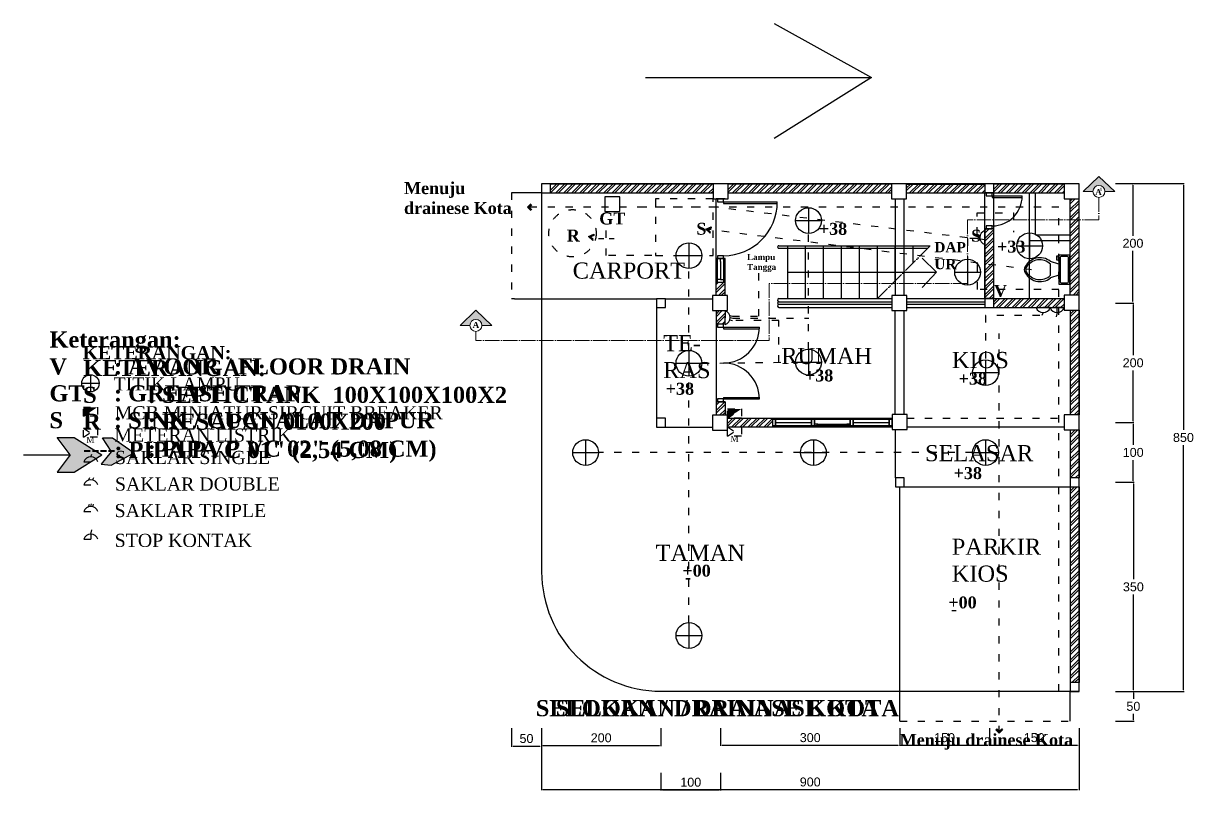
# Model space of a CAD drawing. Header units: millimetres. Extents: x -4751 to 1628, y -2424 to 6414.
# Drawn here: x -331 to 1628, y 3046 to 4330 of the extents above; entities that cross this region are included whole.
import ezdxf

# ---------------------------------------------------------------- set-up
doc = ezdxf.new("R2010")
doc.units = ezdxf.units.MM
for name, pattern in [('ACAD_ISO03W100', [30, 12, -18]), ('ACAD_ISO04W100', [30, 24, -3, 0, -3]), ('ACAD_ISO05W100', [33, 24, -3, 0, -3, 0, -3])]:
    doc.linetypes.add(name, pattern=pattern)
doc.layers.get('Defpoints').update_dxf_attribs({"color": 250})
for name, color, linetype in [('air bersih', 162, 'Continuous'), ('air kotor cair', 66, 'Continuous'), ('air kotor padat', 214, 'Continuous'), ('dimensi lantai 1', 150, 'Continuous'), ('dinding lantai 1', 60, 'Continuous'), ('kolom', 6, 'Continuous'), ('kusen lantai 1', 231, 'Continuous'), ('listrik lantai 1', 52, 'Continuous'), ('mata angin', 170, 'Continuous'), ('site', 60, 'Continuous'), ('text denah lantai 1', 24, 'Continuous')]:
    doc.layers.add(name, color=color, linetype=linetype)
doc.layers.add('potongan', color=244, linetype='Continuous', lineweight=20)
doc.layers.get('0').off()
doc.styles.get("Standard").update_dxf_attribs({"font": 'arial.ttf'})
doc.dimstyles.new('ISO-25', dxfattribs={"dimtxt": 15, "dimasz": 2.5, "dimexe": 1.25, "dimexo": 0.625, "dimgap": 5, "dimtad": 1, "dimtih": 1, "dimtoh": 1, "dimtxsty": 'Standard', "dimcen": 2.5, "dimadec": 0, "dimazin": 0, "dimtfac": 1, "dimtmove": 0, "dimatfit": 3, "dimfxl": 0, "dimarcsym": 0})
pattern_1 = [(45, (-280.662, -174.909), (-6.735192, 6.735192), []), (45, (-276.172, -174.909), (-6.735192, 6.735192), [])]

# ---------------------------------------------------------------- blocks, each defined once
blk = doc.blocks.new('p90')
at = {"layer": 'kusen lantai 1'}
for p, q in [((2647.3, 1311.4), (2647.3, 1401.4)), ((2649.8, 1311.4), (2649.8, 1401.4)), ((2642.3, 1313.9), (2642.3, 1298.9)), ((2742.3, 1313.9), (2742.3, 1298.9)), ((2647.3, 1311.4), (2649.8, 1311.4))]:
    blk.add_line(p, q, dxfattribs=at)
for points in [[(2642.3, 1301.4), (2647.3, 1301.4), (2647.3, 1311.4), (2642.3, 1311.4)], [(2737.3, 1301.4), (2742.3, 1301.4), (2742.3, 1311.4), (2737.3, 1311.4)]]:
    blk.add_lwpolyline(points, close=True, dxfattribs=at)
blk.add_arc((2647.3, 1311.4), 90, 0, 90, dxfattribs=at)
blk = doc.blocks.new('j360')
at = {"layer": 'kusen lantai 1'}
for p, q in [((2800.7, 1404.6), (2800.7, 1389.6)), ((2805.7, 1397.1), (2865.7, 1397.1)), ((2874.4, 1394.6), (2870.7, 1394.6)), ((2874.4, 1394.6), (2930.7, 1394.6)), ((2876.7, 1393.4), (2924.7, 1393.4)), ((2935.7, 1397.1), (2995.7, 1397.1)), ((3000.7, 1404.6), (3000.7, 1389.6))]:
    blk.add_line(p, q, dxfattribs=at)
for points in [[(2800.7, 1392.1), (2805.7, 1392.1), (2805.7, 1402.1), (2800.7, 1402.1)], [(2805.7, 1392.1), (2865.7, 1392.1), (2865.7, 1402.1), (2805.7, 1402.1)], [(2865.7, 1392.1), (2870.7, 1392.1), (2870.7, 1402.1), (2865.7, 1402.1)], [(2870.7, 1392.1), (2930.7, 1392.1), (2930.7, 1402.1), (2870.7, 1402.1)], [(2870.7, 1392.1), (2876.7, 1392.1), (2876.7, 1394.6), (2870.7, 1394.6)], [(2924.7, 1392.1), (2930.7, 1392.1), (2930.7, 1394.6), (2924.7, 1394.6)], [(2930.7, 1392.1), (2935.7, 1392.1), (2935.7, 1402.1), (2930.7, 1402.1)], [(2935.7, 1392.1), (2995.7, 1392.1), (2995.7, 1402.1), (2935.7, 1402.1)], [(2995.7, 1392.1), (3000.7, 1392.1), (3000.7, 1402.1), (2995.7, 1402.1)]]:
    blk.add_lwpolyline(points, close=True, dxfattribs=at)
blk = doc.blocks.new('p290')
for centre, start, end in [((2503.2, 1311.4), 0, 90), ((2623.2, 1311.4), 90, 180)]:
    blk.add_arc(centre, 60, start, end)
at = {"layer": 'kusen lantai 1'}
for p, q in [((2503.2, 1311.4), (2503.2, 1371.4)), ((2505.7, 1311.4), (2505.7, 1371.4)), ((2620.7, 1311.4), (2620.7, 1371.4)), ((2623.2, 1311.4), (2623.2, 1371.4)), ((2498.2, 1313.9), (2498.2, 1298.9)), ((2628.2, 1313.9), (2628.2, 1298.9)), ((2503.2, 1311.4), (2505.7, 1311.4)), ((2620.7, 1311.4), (2623.2, 1311.4))]:
    blk.add_line(p, q, dxfattribs=at)
for points in [[(2498.2, 1301.4), (2503.2, 1301.4), (2503.2, 1311.4), (2498.2, 1311.4)], [(2623.2, 1301.4), (2628.2, 1301.4), (2628.2, 1311.4), (2623.2, 1311.4)]]:
    blk.add_lwpolyline(points, close=True, dxfattribs=at)
blk = doc.blocks.new('jb1')
at = {"layer": 'kusen lantai 1'}
for p, q in [((1275, 1064.9), (1315, 1064.9)), ((1275, 1054.9), (1275, 1064.9)), ((1280, 1059.9), (1275, 1059.9)), ((1280, 1059.9), (1310, 1059.9)), ((1310, 1059.9), (1310, 1064.9)), ((1310, 1059.9), (1310, 1054.9)), ((1315, 1067.4), (1315, 1052.4)), ((1315, 1064.9), (1315, 1054.9)), ((1315, 1054.9), (1275, 1054.9))]:
    blk.add_line(p, q, dxfattribs=at)
blk = doc.blocks.new('jwc')
at = {"layer": 'kusen lantai 1'}
for p, q in [((1750.7, 1457.9), (1735.7, 1457.9)), ((1748.2, 1452.9), (1748.2, 1450.4)), ((1748.2, 1452.9), (1798.2, 1452.9)), ((1748.2, 1450.4), (1798.2, 1450.4)), ((1750.7, 1397.9), (1735.7, 1397.9))]:
    blk.add_line(p, q, dxfattribs=at)
for points in [[(1738.2, 1457.9), (1738.2, 1452.9), (1748.2, 1452.9), (1748.2, 1457.9)], [(1738.2, 1402.9), (1738.2, 1397.9), (1748.2, 1397.9), (1748.2, 1402.9)]]:
    blk.add_lwpolyline(points, close=True, dxfattribs=at)
blk.add_arc((1748.2, 1452.9), 50, 270, 0, dxfattribs=at)
blk = doc.blocks.new('*D18')
at = {"layer": 'Defpoints', "color": 0}
for p in [(485.8, 3151.1), (535.8, 3151.1), (535.8, 3120.5)]:
    blk.add_point(p, dxfattribs=at)
at = {"layer": 'dimensi lantai 1', "color": 0, "lineweight": -2}
for p, q in [((485.8, 3150.5), (485.8, 3119.2)), ((535.8, 3150.5), (535.8, 3119.2)), ((488.3, 3120.5), (533.3, 3120.5))]:
    blk.add_line(p, q, dxfattribs=at)
at = {"layer": 'dimensi lantai 1', "color": 0}
for points in [[(488.3, 3120.9), (488.3, 3120), (485.8, 3120.5)], [(533.3, 3120.9), (533.3, 3120), (535.8, 3120.5)]]:
    blk.add_solid(points, dxfattribs=at)
at = {"layer": 'dimensi lantai 1', "color": 0, "insert": (510.8, 3133.1), "char_height": 15, "attachment_point": 5}
blk.add_mtext('50', dxfattribs=at)
blk = doc.blocks.new('*D19')
at = {"layer": 'Defpoints', "color": 0}
for p in [(535.8, 3151.1), (735.8, 3151.1), (735.8, 3121.7)]:
    blk.add_point(p, dxfattribs=at)
at = {"layer": 'dimensi lantai 1', "color": 0, "lineweight": -2}
for p, q in [((535.8, 3150.5), (535.8, 3120.4)), ((735.8, 3150.5), (735.8, 3120.4)), ((538.3, 3121.7), (733.3, 3121.7))]:
    blk.add_line(p, q, dxfattribs=at)
at = {"layer": 'dimensi lantai 1', "color": 0}
for points in [[(538.3, 3122.1), (538.3, 3121.2), (535.8, 3121.7)], [(733.3, 3122.1), (733.3, 3121.2), (735.8, 3121.7)]]:
    blk.add_solid(points, dxfattribs=at)
at = {"layer": 'dimensi lantai 1', "color": 0, "insert": (635.8, 3134.3), "char_height": 15, "attachment_point": 5}
blk.add_mtext('200', dxfattribs=at)
blk = doc.blocks.new('*D20')
at = {"layer": 'Defpoints', "color": 0}
for p in [(735.8, 3076.4), (835.8, 3076.4), (835.8, 3047.3)]:
    blk.add_point(p, dxfattribs=at)
at = {"layer": 'dimensi lantai 1', "color": 0, "lineweight": -2}
for p, q in [((735.8, 3075.8), (735.8, 3046)), ((835.8, 3075.8), (835.8, 3046)), ((738.3, 3047.3), (833.3, 3047.3))]:
    blk.add_line(p, q, dxfattribs=at)
at = {"layer": 'dimensi lantai 1', "color": 0}
for points in [[(738.3, 3047.7), (738.3, 3046.9), (735.8, 3047.3)], [(833.3, 3047.7), (833.3, 3046.9), (835.8, 3047.3)]]:
    blk.add_solid(points, dxfattribs=at)
at = {"layer": 'dimensi lantai 1', "color": 0, "insert": (785.8, 3060), "char_height": 15, "attachment_point": 5}
blk.add_mtext('100', dxfattribs=at)
blk = doc.blocks.new('*D21')
at = {"layer": 'Defpoints', "color": 0}
for p in [(835.8, 3151.1), (1135.8, 3151.1), (1135.8, 3121.9)]:
    blk.add_point(p, dxfattribs=at)
at = {"layer": 'dimensi lantai 1', "color": 0, "lineweight": -2}
for p, q in [((835.8, 3150.5), (835.8, 3120.7)), ((1135.8, 3150.5), (1135.8, 3120.7)), ((838.3, 3121.9), (1133.3, 3121.9))]:
    blk.add_line(p, q, dxfattribs=at)
at = {"layer": 'dimensi lantai 1', "color": 0}
for points in [[(838.3, 3122.4), (838.3, 3121.5), (835.8, 3121.9)], [(1133.3, 3122.4), (1133.3, 3121.5), (1135.8, 3121.9)]]:
    blk.add_solid(points, dxfattribs=at)
at = {"layer": 'dimensi lantai 1', "color": 0, "insert": (985.8, 3134.6), "char_height": 15, "attachment_point": 5}
blk.add_mtext('300', dxfattribs=at)
blk = doc.blocks.new('*D22')
at = {"layer": 'Defpoints', "color": 0}
for p in [(535.8, 3134.8), (1435.8, 3136), (1435.8, 3047.7)]:
    blk.add_point(p, dxfattribs=at)
at = {"layer": 'dimensi lantai 1', "color": 0, "lineweight": -2}
for p, q in [((1435.8, 3135.4), (1435.8, 3046.5)), ((535.8, 3134.2), (535.8, 3046.5)), ((538.3, 3047.7), (1433.3, 3047.7))]:
    blk.add_line(p, q, dxfattribs=at)
at = {"layer": 'dimensi lantai 1', "color": 0}
for points in [[(538.3, 3048.1), (538.3, 3047.3), (535.8, 3047.7)], [(1433.3, 3048.1), (1433.3, 3047.3), (1435.8, 3047.7)]]:
    blk.add_solid(points, dxfattribs=at)
at = {"layer": 'dimensi lantai 1', "color": 0, "insert": (985.8, 3060.4), "char_height": 15, "attachment_point": 5}
blk.add_mtext('900', dxfattribs=at)
blk = doc.blocks.new('*D23')
at = {"layer": 'Defpoints', "color": 0}
for p in [(1496.2, 3212), (1526.8, 3212), (1496.2, 3162)]:
    blk.add_point(p, dxfattribs=at)
at = {"layer": 'dimensi lantai 1', "color": 0, "lineweight": -2}
for p, q in [((1496.8, 3212), (1528, 3212)), ((1526.8, 3209.5), (1526.8, 3199.7)), ((1526.8, 3164.5), (1526.8, 3174.3)), ((1496.8, 3162), (1528, 3162))]:
    blk.add_line(p, q, dxfattribs=at)
at = {"layer": 'dimensi lantai 1', "color": 0}
for points in [[(1526.3, 3209.5), (1527.2, 3209.5), (1526.8, 3212)], [(1526.3, 3164.5), (1527.2, 3164.5), (1526.8, 3162)]]:
    blk.add_solid(points, dxfattribs=at)
at = {"layer": 'dimensi lantai 1', "color": 0, "insert": (1526.8, 3187), "char_height": 15, "attachment_point": 5}
blk.add_mtext('50', dxfattribs=at)
blk = doc.blocks.new('*D24')
at = {"layer": 'Defpoints', "color": 0}
for p in [(1496.2, 3562), (1526.8, 3562), (1496.2, 3212)]:
    blk.add_point(p, dxfattribs=at)
at = {"layer": 'dimensi lantai 1', "color": 0, "lineweight": -2}
for p, q in [((1496.8, 3562), (1528, 3562)), ((1526.8, 3559.5), (1526.8, 3399.7)), ((1526.8, 3214.5), (1526.8, 3374.3)), ((1496.8, 3212), (1528, 3212))]:
    blk.add_line(p, q, dxfattribs=at)
at = {"layer": 'dimensi lantai 1', "color": 0}
for points in [[(1526.3, 3559.5), (1527.2, 3559.5), (1526.8, 3562)], [(1526.3, 3214.5), (1527.2, 3214.5), (1526.8, 3212)]]:
    blk.add_solid(points, dxfattribs=at)
at = {"layer": 'dimensi lantai 1', "color": 0, "insert": (1526.8, 3387), "char_height": 15, "attachment_point": 5}
blk.add_mtext('350', dxfattribs=at)
blk = doc.blocks.new('*D25')
at = {"layer": 'Defpoints', "color": 0}
for p in [(1496.2, 3662), (1526.5, 3662), (1496.2, 3562)]:
    blk.add_point(p, dxfattribs=at)
at = {"layer": 'dimensi lantai 1', "color": 0, "lineweight": -2}
for p, q in [((1496.8, 3662), (1527.8, 3662)), ((1526.5, 3659.5), (1526.5, 3624.7)), ((1526.5, 3564.5), (1526.5, 3599.3)), ((1496.8, 3562), (1527.8, 3562))]:
    blk.add_line(p, q, dxfattribs=at)
at = {"layer": 'dimensi lantai 1', "color": 0}
for points in [[(1526.1, 3659.5), (1526.9, 3659.5), (1526.5, 3662)], [(1526.1, 3564.5), (1526.9, 3564.5), (1526.5, 3562)]]:
    blk.add_solid(points, dxfattribs=at)
at = {"layer": 'dimensi lantai 1', "color": 0, "insert": (1526.5, 3612), "char_height": 15, "attachment_point": 5}
blk.add_mtext('100', dxfattribs=at)
blk = doc.blocks.new('*D26')
at = {"layer": 'Defpoints', "color": 0}
for p in [(1496.2, 3862), (1526.4, 3862), (1496.2, 3662)]:
    blk.add_point(p, dxfattribs=at)
at = {"layer": 'dimensi lantai 1', "color": 0, "lineweight": -2}
for p, q in [((1496.8, 3862), (1527.7, 3862)), ((1526.4, 3859.5), (1526.4, 3774.7)), ((1526.4, 3664.5), (1526.4, 3749.3)), ((1496.8, 3662), (1527.7, 3662))]:
    blk.add_line(p, q, dxfattribs=at)
at = {"layer": 'dimensi lantai 1', "color": 0}
for points in [[(1526, 3859.5), (1526.8, 3859.5), (1526.4, 3862)], [(1526, 3664.5), (1526.8, 3664.5), (1526.4, 3662)]]:
    blk.add_solid(points, dxfattribs=at)
at = {"layer": 'dimensi lantai 1', "color": 0, "insert": (1526.4, 3762), "char_height": 15, "attachment_point": 5}
blk.add_mtext('200', dxfattribs=at)
blk = doc.blocks.new('*D27')
at = {"layer": 'Defpoints', "color": 0}
for p in [(1496.2, 4062), (1526.1, 4062), (1496.2, 3862)]:
    blk.add_point(p, dxfattribs=at)
at = {"layer": 'dimensi lantai 1', "color": 0, "lineweight": -2}
for p, q in [((1496.8, 4062), (1527.3, 4062)), ((1526.1, 4059.5), (1526.1, 3974.7)), ((1526.1, 3864.5), (1526.1, 3949.3)), ((1496.8, 3862), (1527.3, 3862))]:
    blk.add_line(p, q, dxfattribs=at)
at = {"layer": 'dimensi lantai 1', "color": 0}
for points in [[(1525.7, 4059.5), (1526.5, 4059.5), (1526.1, 4062)], [(1525.7, 3864.5), (1526.5, 3864.5), (1526.1, 3862)]]:
    blk.add_solid(points, dxfattribs=at)
at = {"layer": 'dimensi lantai 1', "color": 0, "insert": (1526.1, 3962), "char_height": 15, "attachment_point": 5}
blk.add_mtext('200', dxfattribs=at)
blk = doc.blocks.new('*D28')
at = {"layer": 'Defpoints', "color": 0}
for p in [(1496.2, 4062), (1610.6, 4062), (1496.2, 3212)]:
    blk.add_point(p, dxfattribs=at)
at = {"layer": 'dimensi lantai 1', "color": 0, "lineweight": -2}
for p, q in [((1496.8, 4062), (1611.8, 4062)), ((1610.6, 4059.5), (1610.6, 3649.7)), ((1610.6, 3214.5), (1610.6, 3624.3)), ((1496.8, 3212), (1611.8, 3212))]:
    blk.add_line(p, q, dxfattribs=at)
at = {"layer": 'dimensi lantai 1', "color": 0}
for points in [[(1610.2, 4059.5), (1611, 4059.5), (1610.6, 4062)], [(1610.2, 3214.5), (1611, 3214.5), (1610.6, 3212)]]:
    blk.add_solid(points, dxfattribs=at)
at = {"layer": 'dimensi lantai 1', "color": 0, "insert": (1610.6, 3637), "char_height": 15, "attachment_point": 5}
blk.add_mtext('850', dxfattribs=at)
blk = doc.blocks.new('Toilet - top')
for p, q in [((-8, -8.5), (-8, -8)), ((-7, -8), (-7, -9.5)), ((-4, -8), (-6, -14)), ((4, -8), (6, -14)), ((9.5, -6), (9.5, -2)), ((-10, -8.5), (-8, -8.5)), ((-10, -9.5), (-10, -8.5)), ((-7, -9.5), (-10, -9.5)), ((4, -14), (-4, -14))]:
    blk.add_line(p, q)
blk.add_lwpolyline([(10.5, -8), (10.5, 0), (-10.5, 0), (-10.5, -8)], close=True)
for points in [[(-9.5, -2), (-9.5, -6)], [(8.5, -1), (-8.5, -1)], [(-8.5, -7), (8.5, -7)]]:
    blk.add_lwpolyline(points)
for centre, radius, start, end in [((-8.62, -1.88), 0.884, 81.8699, 188.1301), ((-8.62, -6.12), 0.884, 171.8699, 278.1301), ((8.62, -1.88), 0.884, 351.8699, 98.1301), ((8.62, -6.12), 0.884, 261.8699, 8.1301), ((3.52, -21.58), 12.17, 141.46911, 247.97143), ((4.2, -21.82), 11.33, 136.36773, 238.94682), ((-3.52, -21.58), 12.17, 292.02843, 38.53071), ((-4.2, -21.82), 11.33, 301.05301, 43.63209), ((0, -27.88), 4, 245.73182, 294.26817), ((0, -29), 4, 254.86053, 285.13947)]:
    blk.add_arc(centre, radius, start, end)
blk = doc.blocks.new('*D42')
at = {"layer": 'Defpoints', "color": 0}
for p in [(1135.8, 3151.1), (1285.8, 3151.1), (1285.8, 3122)]:
    blk.add_point(p, dxfattribs=at)
at = {"layer": 'dimensi lantai 1', "color": 0, "lineweight": -2}
for p, q in [((1135.8, 3150.5), (1135.8, 3120.7)), ((1285.8, 3150.5), (1285.8, 3120.7)), ((1138.3, 3122), (1283.3, 3122))]:
    blk.add_line(p, q, dxfattribs=at)
at = {"layer": 'dimensi lantai 1', "color": 0}
for points in [[(1138.3, 3122.4), (1138.3, 3121.6), (1135.8, 3122)], [(1283.3, 3122.4), (1283.3, 3121.6), (1285.8, 3122)]]:
    blk.add_solid(points, dxfattribs=at)
at = {"layer": 'dimensi lantai 1', "color": 0, "insert": (1210.8, 3134.6), "char_height": 15, "attachment_point": 5}
blk.add_mtext('150', dxfattribs=at)
blk = doc.blocks.new('*D43')
at = {"layer": 'Defpoints', "color": 0}
for p in [(1285.8, 3151.1), (1435.8, 3151.1), (1435.8, 3122)]:
    blk.add_point(p, dxfattribs=at)
at = {"layer": 'dimensi lantai 1', "color": 0, "lineweight": -2}
for p, q in [((1285.8, 3150.5), (1285.8, 3120.7)), ((1435.8, 3150.5), (1435.8, 3120.7)), ((1288.3, 3122), (1433.3, 3122))]:
    blk.add_line(p, q, dxfattribs=at)
at = {"layer": 'dimensi lantai 1', "color": 0}
for points in [[(1288.3, 3122.4), (1288.3, 3121.6), (1285.8, 3122)], [(1433.3, 3122.4), (1433.3, 3121.6), (1435.8, 3122)]]:
    blk.add_solid(points, dxfattribs=at)
at = {"layer": 'dimensi lantai 1', "color": 0, "insert": (1360.8, 3134.6), "char_height": 15, "attachment_point": 5}
blk.add_mtext('150', dxfattribs=at)
blk = doc.blocks.new('am')
at = {"layer": 'mata angin'}
for p, q in [((-1033.1, 6364.1), (-870.5, 6273.4)), ((-1248.7, 6273.4), (-870.5, 6273.4)), ((-870.5, 6273.4), (-1033.1, 6171.5))]:
    blk.add_line(p, q, dxfattribs=at)
blk = doc.blocks.new('D')
at = {"layer": 'air kotor cair'}
h = blk.add_hatch(color=256, dxfattribs=at)
h.dxf.hatch_style = 1
h.paths.add_polyline_path([(5045.3, 10738.6), (5043.8, 10740), (5039.7, 10735.8), (5041.1, 10734.4)])
h.paths.add_polyline_path([(5039.7, 10735.8), (5038.3, 10734.4), (5039.7, 10732.9)])
h.paths.add_polyline_path([(5035.5, 10740), (5034.1, 10738.6), (5038.3, 10734.4), (5039.7, 10735.8)])
h.paths.add_polyline_path([(5041.1, 10734.4), (5039.7, 10735.8), (5039.7, 10732.9)])
for p, q in [((5039.7, 10733.1), (5034.1, 10738.8)), ((5041.1, 10734.5), (5035.5, 10740.2)), ((5038.3, 10734.5), (5043.8, 10740.2)), ((5039.7, 10733.1), (5045.3, 10738.8))]:
    blk.add_line(p, q, dxfattribs=at)
blk = doc.blocks.new('saklar')
at = {"layer": 'listrik lantai 1'}
for p, q in [((5548.2, 11289.5), (5548.2, 11246.4)), ((5526.6, 11268), (5569.8, 11268))]:
    blk.add_line(p, q, dxfattribs=at)
blk.add_circle((5548.2, 11268), 21.6, dxfattribs=at)
blk = doc.blocks.new('2')
at = {"layer": 'listrik lantai 1', "linetype": 'ACAD_ISO03W100'}
h = blk.add_hatch(color=256, dxfattribs=at)
h.dxf.hatch_style = 1
h.paths.add_polyline_path([(5455.1, 11474.1), (5455.1, 11458.9), (5478.4, 11474.1)])
blk.add_line((5455.1, 11458.9), (5478.4, 11474.1), dxfattribs=at)
blk.add_lwpolyline([(5455.1, 11474.1), (5478.4, 11474.1), (5478.4, 11458.9), (5455.1, 11458.9)], close=True, dxfattribs=at)
blk = doc.blocks.new('3')
at = {"layer": 'listrik lantai 1', "linetype": 'ACAD_ISO03W100'}
for p, q in [((5455.1, 11424.5), (5478.4, 11439.7)), ((5455.1, 11439.7), (5478.4, 11424.5))]:
    blk.add_line(p, q, dxfattribs=at)
blk.add_lwpolyline([(5455.1, 11439.7), (5478.4, 11439.7), (5478.4, 11424.5), (5455.1, 11424.5)], close=True, dxfattribs=at)
at = {"layer": 'listrik lantai 1', "linetype": 'ACAD_ISO03W100', "insert": (5460.1, 11424.7), "char_height": 10, "attachment_point": 1}
blk.add_mtext_dynamic_manual_height_columns('{\\fTimes New Roman|b0|i0|c0|p18;M}', width=23.855, gutter_width=12.5, heights=[0], dxfattribs=at)
blk = doc.blocks.new('SAKLARR')
at = {"layer": 'listrik lantai 1', "linetype": 'ACAD_ISO03W100'}
blk.add_line((5455.1, 11388.2), (5478.4, 11388.2), dxfattribs=at)
at = {"layer": 'listrik lantai 1'}
blk.add_arc((5466.8, 11384.3), 12.3, 18.4946, 161.5054, dxfattribs=at)
blk = doc.blocks.new('4')
at = {"layer": 'listrik lantai 1'}
blk.add_line((5466.8, 11396.6), (5468.8, 11401.1), dxfattribs=at)
blk.add_blockref('SAKLARR', (0, 0), dxfattribs=at)
blk = doc.blocks.new('5')
at = {"layer": 'listrik lantai 1'}
for p, q in [((5462.9, 11357.4), (5465, 11362)), ((5469.9, 11357.6), (5472.2, 11362.1))]:
    blk.add_line(p, q, dxfattribs=at)
blk.add_blockref('SAKLARR', (0, -38.6), dxfattribs=at)
blk = doc.blocks.new('6')
at = {"layer": 'listrik lantai 1'}
for p, q in [((5463.2, 11312.7), (5464.4, 11317.2)), ((5466.8, 11313.2), (5467.8, 11317.6)), ((5470.2, 11312.7), (5471.5, 11317))]:
    blk.add_line(p, q, dxfattribs=at)
blk.add_blockref('SAKLARR', (0, -83.4), dxfattribs=at)
blk = doc.blocks.new('7')
at = {"layer": 'listrik lantai 1'}
for q in [(5468.5, 11274.3), (5466.8, 11258.7)]:
    blk.add_line((5466.8, 11267.1), q, dxfattribs=at)
blk.add_blockref('SAKLARR', (0, -129.5), dxfattribs=at)

msp = doc.modelspace()

# ---------------------------------------------------------------- hatches: boundary and pattern name
at = {"layer": 'air kotor cair'}
h = msp.add_hatch(color=256, dxfattribs=at)
h.dxf.hatch_style = 1
h.paths.add_polyline_path([(-246.58, 3637.123), (-274.703, 3637.123), (-253.466, 3608.268), (-253.269, 3608.268), (-253.368, 3608.134), (-253.269, 3608), (-253.466, 3608), (-274.703, 3579.145), (-246.58, 3579.145), (-200.313, 3608.134)])
at = {"layer": 'air kotor padat', "linetype": 'ACAD_ISO03W100'}
h = msp.add_hatch(color=256, dxfattribs=at)
h.dxf.hatch_style = 1
h.paths.add_polyline_path([(623.439, 3975.09), (623.439, 3977.184), (614.647, 3973.246), (618.292, 3972.793)])
h.paths.add_polyline_path([(618.292, 3972.793), (614.647, 3973.246), (621.598, 3966.576), (622.303, 3968.547)])
h = msp.add_hatch(color=256, dxfattribs=at)
h.dxf.hatch_style = 1
h.paths.add_polyline_path([(819.918, 3987.369), (819.918, 3989.463), (811.127, 3985.525), (814.771, 3985.073)])
h.paths.add_polyline_path([(814.771, 3985.073), (811.127, 3985.525), (818.078, 3978.855), (818.783, 3980.827)])
h = msp.add_hatch(color=256, dxfattribs=at)
h.dxf.hatch_style = 1
h.paths.add_polyline_path([(-201.288, 3592.63), (-184.577, 3590.811), (-145.792, 3611.579), (-182.101, 3636.423), (-198.912, 3636.423), (-184.455, 3614.265), (-184.566, 3613.035)])
at = {"layer": 'dinding lantai 1'}
h = msp.add_hatch(dxfattribs=at)
h.set_pattern_fill('ANSI32', color=256)
h.set_pattern_definition(pattern_1)
h.paths.add_polyline_path([(823.167, 4061.244), (550.833, 4061.205), (550.833, 4046.548), (823.167, 4046.411)])
h.paths.add_polyline_path([(1122.115, 4061.288), (848.167, 4061.248), (848.167, 4046.385), (1122.115, 4046.385)])
h.paths.add_polyline_path([(1435.628, 4036.385), (1420.628, 4036.385), (1420.628, 3875.339), (1435.628, 3875.339)])
h.paths.add_polyline_path([(1435.868, 3850.339), (1420.872, 3850.339), (1420.872, 3674.974), (1435.868, 3674.974)])
h.paths.add_polyline_path([(1435.868, 3649.974), (1420.868, 3649.974), (1420.868, 3569.347), (1435.868, 3569.347)])
h.paths.add_polyline_path([(922.799, 3669.625), (847.355, 3669.625), (847.355, 3654.625), (922.799, 3654.625)])
h.paths.add_polyline_path([(843.197, 3849.424), (828.296, 3849.424), (828.296, 3826.644), (843.197, 3826.644)])
h.paths.add_polyline_path([(843.296, 3896.367), (828.296, 3896.367), (828.296, 3874.424), (843.296, 3874.424)])
h.paths.add_polyline_path([(843.197, 3696.644), (828.296, 3696.644), (828.296, 3674.393), (843.296, 3674.393)])
h.paths.add_polyline_path([(1410.822, 3869.424), (1293.172, 3869.424), (1293.172, 3854.424), (1410.822, 3854.424)])
h.paths.add_polyline_path([(1293.176, 3986.288), (1278.103, 3986.288), (1278.172, 3869.424), (1293.172, 3869.424)])
h.paths.add_polyline_path([(719.104, 3415.124), (878.778, 3415.124), (878.778, 3472.774), (719.104, 3472.774)], flags=9)
h.paths.add_polyline_path([(1215.347, 3380.307), (1375.41, 3380.307), (1375.41, 3482.957), (1215.347, 3482.957)], flags=9)
h.paths.add_polyline_path([(1168.759, 3581.972), (1359.832, 3581.972), (1359.832, 3639.622), (1168.759, 3639.622)], flags=9)
h.paths.add_polyline_path([(1215.723, 3737.842), (1322.254, 3737.842), (1322.254, 3795.492), (1215.723, 3795.492)], flags=9)
h.paths.add_polyline_path([(929.989, 3744.652), (1091.901, 3744.652), (1091.901, 3802.302), (929.989, 3802.302)], flags=9)
h.paths.add_polyline_path([(731.627, 3721.011), (823.207, 3721.011), (823.207, 3823.661), (731.627, 3823.661)], flags=9)
h.paths.add_polyline_path([(936.913, 3953.052), (1098.826, 3953.052), (1098.826, 4010.702), (936.913, 4010.702)], flags=9)
h.paths.add_polyline_path([(579.295, 3944.417), (776.675, 3944.417), (776.675, 4002.067), (579.295, 4002.067)], flags=9)
h = msp.add_hatch(dxfattribs=at)
h.set_pattern_fill('ANSI32', color=256)
h.set_pattern_definition(pattern_1)
h.paths.add_polyline_path([(1278.178, 4061.306), (1147.115, 4061.306), (1147.115, 4046.306), (1278.178, 4046.306)])
h.paths.add_polyline_path([(1411.008, 4061.313), (1293.178, 4061.313), (1293.178, 4046.313), (1411.008, 4046.313)])
h.paths.add_polyline_path([(1435.868, 3554.347), (1420.868, 3554.347), (1420.868, 3226.995), (1435.868, 3226.995)])
at = {"layer": 'potongan'}
h = msp.add_hatch(color=256, dxfattribs=at)
h.dxf.hatch_style = 1
h.paths.add_polyline_path([(1469.213, 4074.082), (1442.664, 4048.811), (1459.173, 4048.811, -1), (1479.253, 4048.811), (1495.762, 4048.811)])
h = msp.add_hatch(color=256, dxfattribs=at)
h.dxf.hatch_style = 1
h.paths.add_polyline_path([(426.051, 3849.98), (399.502, 3824.709), (416.01, 3824.709, -1), (436.091, 3824.709), (452.599, 3824.709)])

# ---------------------------------------------------------------- linework, layer by layer
at = {"layer": 'air bersih', "linetype": 'ACAD_ISO03W100'}
for p, q in [((1402.236, 4022.297), (706.468, 4022.297)), ((1402.236, 3212.346), (1402.236, 4022.297)), ((1265.665, 3884.82), (1265.665, 3936.344)), ((1402.236, 3884.82), (1265.665, 3884.82))]:
    msp.add_line(p, q, dxfattribs=at)
at = {"layer": 'air kotor cair', "linetype": 'ACAD_ISO03W100'}
msp.add_line((1302.33, 3142.227), (1302.33, 3811.033), dxfattribs=at)
at = {"layer": 'air kotor cair'}
for p, q in [((1296.737, 3147.937), (1298.166, 3149.337)), ((1306.493, 3149.337), (1307.922, 3147.937))]:
    msp.add_line(p, q, dxfattribs=at)
msp.add_lwpolyline([(641.888, 4015.09), (666.888, 4015.09), (666.888, 4040.09), (641.888, 4040.09)], close=True, dxfattribs=at)
at = {"layer": 'air kotor cair', "linetype": 'ACAD_ISO03W100'}
msp.add_lwpolyline([(1278.172, 3967.815), (828.296, 4022.297), (512.481, 4022.297)], dxfattribs=at)
at = {"layer": 'air kotor cair'}
for points in [[(-331.452, 3608), (-253.269, 3608), (-274.703, 3637.123), (-246.58, 3637.123), (-200.313, 3608.134)], [(-331.452, 3608.268), (-253.269, 3608.268), (-274.703, 3579.145), (-246.58, 3579.145), (-200.313, 3608.134)]]:
    msp.add_lwpolyline(points, dxfattribs=at)
at = {"layer": 'air kotor padat', "linetype": 'ACAD_ISO03W100'}
for p, q in [((614.647, 3973.246), (623.439, 3977.184)), ((623.439, 3977.184), (623.439, 3975.09)), ((644.055, 3941.367), (644.055, 3993.021)), ((811.127, 3985.525), (819.918, 3989.463)), ((1355.989, 3917.869), (811.127, 3985.525)), ((811.127, 3985.525), (818.078, 3978.855)), ((819.918, 3987.369), (814.771, 3985.073)), ((818.783, 3980.827), (814.771, 3985.073)), ((818.078, 3978.855), (818.783, 3980.827)), ((819.918, 3989.463), (819.918, 3987.369)), ((614.647, 3973.246), (621.598, 3966.576)), ((622.303, 3968.547), (618.231, 3972.444)), ((623.439, 3975.09), (618.292, 3972.793)), ((621.598, 3966.576), (622.303, 3968.547)), ((631.397, 3970.133), (640.217, 3970.133)), ((649.037, 3970.133), (657.416, 3970.133)), ((720.37, 3941.367), (644.055, 3941.367)), ((-184.455, 3614.265), (-184.566, 3613.035))]:
    msp.add_line(p, q, dxfattribs=at)
at = {"layer": 'air kotor padat'}
for p, q in [((-184.455, 3614.265), (-198.912, 3636.423)), ((-198.912, 3636.423), (-182.101, 3636.423)), ((-182.101, 3636.423), (-145.792, 3611.579)), ((-184.566, 3613.035), (-201.288, 3592.63)), ((-184.577, 3590.811), (-145.792, 3611.579)), ((-201.288, 3592.63), (-184.577, 3590.811))]:
    msp.add_line(p, q, dxfattribs=at)
at = {"layer": 'air kotor padat', "linetype": 'ACAD_ISO03W100'}
msp.add_lwpolyline([(823.167, 4036.367), (726.947, 4036.367), (726.947, 3941.367), (823.167, 3941.367)], close=True, dxfattribs=at)
msp.add_circle((587.847, 3978.835), 39.605, dxfattribs=at)
at = {"layer": 'dinding lantai 1'}
for p, q in [((1278.172, 3869.424), (1278.172, 4046.311)), ((933.172, 3957.904), (1186.626, 3957.878)), ((948.172, 3869.424), (948.172, 3957.904)), ((978.172, 3869.424), (978.172, 3957.901)), ((1008.172, 3869.424), (1008.172, 3957.898)), ((1038.172, 3869.424), (1038.172, 3957.894)), ((1068.172, 3869.424), (1068.172, 3957.891)), ((1098.172, 3869.424), (1098.172, 3957.888)), ((1128.172, 3899.424), (1128.173, 3957.884)), ((1158.172, 3929.424), (1158.172, 3957.881)), ((1278.12, 3957.868), (1278.172, 3957.868)), ((933.172, 3953.904), (1182.627, 3953.878)), ((948.172, 3913.664), (1197.433, 3913.664)), ((933.172, 3863.924), (1122.313, 3863.924)), ((933.172, 3859.924), (1122.313, 3859.924)), ((1147.313, 3863.924), (1278.172, 3863.924)), ((1147.313, 3859.924), (1278.172, 3859.924))]:
    msp.add_line(p, q, dxfattribs=at)
at = {"layer": 'dinding lantai 1', "linetype": 'ACAD_ISO05W100'}
msp.add_line((1098.172, 3869.424), (1186.626, 3957.878), dxfattribs=at)
at = {"layer": 'dinding lantai 1'}
msp.add_lwpolyline([(1172.941, 3937.156), (1197.433, 3913.664), (1172.941, 3888.13)], dxfattribs=at)
for centre, radius, start, end in [((933.172, 3955.904), 2, 89.988011, 270), ((933.61, 3866.674), 2.785, 99.04679, 279.04679), ((933.61, 3857.174), 2.785, 99.04679, 279.04679), ((933.234, 3861.924), 2.001, 79.175466, 268.222256)]:
    msp.add_arc(centre, radius, start, end, dxfattribs=at)
at = {"layer": 'kolom'}
for points in [[(535.833, 4046.554), (550.833, 4046.554), (550.833, 4061.554), (535.833, 4061.554)], [(823.167, 4036.411), (848.167, 4036.411), (848.167, 4061.411), (823.167, 4061.411)], [(1122.115, 4036.385), (1147.115, 4036.385), (1147.115, 4061.385), (1122.115, 4061.385)], [(1278.178, 4046.311), (1293.178, 4046.311), (1293.178, 4061.311), (1278.178, 4061.311)], [(1411.008, 4036.385), (1436.008, 4036.385), (1436.008, 4061.385), (1411.008, 4061.385)], [(728.301, 3854.347), (743.301, 3854.347), (743.301, 3869.347), (728.301, 3869.347)], [(822.304, 3849.424), (847.304, 3849.424), (847.304, 3874.424), (822.304, 3874.424)], [(1122.313, 3849.424), (1147.313, 3849.424), (1147.313, 3874.424), (1122.313, 3874.424)], [(1278.172, 3854.424), (1293.172, 3854.424), (1293.172, 3869.424), (1278.172, 3869.424)], [(1410.822, 3850.339), (1435.822, 3850.339), (1435.822, 3875.339), (1410.822, 3875.339)], [(728.327, 3654.287), (743.327, 3654.287), (743.327, 3669.287), (728.327, 3669.287)], [(822.355, 3649.393), (847.355, 3649.393), (847.355, 3674.393), (822.355, 3674.393)], [(1122.831, 3650.417), (1147.831, 3650.417), (1147.831, 3675.417), (1122.831, 3675.417)], [(1410.872, 3649.974), (1435.872, 3649.974), (1435.872, 3674.974), (1410.872, 3674.974)], [(1128.317, 3554.35), (1143.317, 3554.35), (1143.317, 3569.35), (1128.317, 3569.35)], [(1420.868, 3554.347), (1435.868, 3554.347), (1435.868, 3569.347), (1420.868, 3569.347)], [(1420.868, 3211.995), (1435.868, 3211.995), (1435.868, 3226.995), (1420.868, 3226.995)]]:
    msp.add_lwpolyline(points, close=True, dxfattribs=at)
at = {"layer": 'listrik lantai 1', "linetype": 'ACAD_ISO03W100'}
for p, q in [((983.016, 3784.76), (983.016, 3978.445)), ((1265.138, 3969.826), (1249.273, 3969.826)), ((1249.273, 3969.826), (1249.273, 3935.227)), ((782.802, 3782.863), (782.802, 3919.805)), ((900.01, 3839.98), (900.01, 3914.174)), ((855.625, 3839.98), (900.01, 3839.98)), ((1370.051, 3841.448), (1279.352, 3841.448)), ((1279.352, 3841.448), (1279.352, 3767.097)), ((933.462, 3832.923), (855.424, 3832.923)), ((856.028, 3836.552), (983.215, 3836.552)), ((933.462, 3762.859), (933.462, 3832.923)), ((804.365, 3761.3), (961.453, 3763.197)), ((782.802, 3327.087), (782.802, 3739.737)), ((969.61, 3611.717), (631.358, 3611.717)), ((1257.789, 3611.717), (969.61, 3611.717))]:
    msp.add_line(p, q, dxfattribs=at)
at = {"layer": 'listrik lantai 1'}
for p, q in [((-219.239, 3742.165), (-219.239, 3713.256)), ((-233.694, 3727.711), (-204.785, 3727.711))]:
    msp.add_line(p, q, dxfattribs=at)
at = {"layer": 'listrik lantai 1', "linetype": 'ACAD_ISO03W100'}
msp.add_lwpolyline([(1265.551, 3976.986), (1265.551, 4012.946), (1326.286, 4012.946), (1326.286, 3980.584)], dxfattribs=at)
at = {"layer": 'listrik lantai 1'}
msp.add_circle((-219.239, 3727.711), 14.454, dxfattribs=at)
at = {"layer": 'potongan', "linetype": 'ACAD_ISO04W100'}
for p, q in [((1469.213, 4038.771), (1469.213, 4001.607)), ((1469.213, 4001.607), (1249.273, 4001.607)), ((1249.273, 4001.607), (1249.273, 3894.576)), ((1249.273, 3894.576), (917.305, 3894.576)), ((917.305, 3894.576), (917.305, 3799.438)), ((426.051, 3799.438), (426.051, 3814.669)), ((917.305, 3799.438), (426.051, 3799.438))]:
    msp.add_line(p, q, dxfattribs=at)
at = {"layer": 'potongan'}
msp.add_line((1420.868, 3211.995), (1420.868, 3161.995), dxfattribs=at)
for points in [[(1459.173, 4048.811), (1442.664, 4048.811), (1469.213, 4074.082)], [(1479.253, 4048.811), (1495.762, 4048.811), (1469.213, 4074.082)], [(416.01, 3824.709), (399.502, 3824.709), (426.051, 3849.98)], [(436.091, 3824.709), (452.599, 3824.709), (426.051, 3849.98)]]:
    msp.add_lwpolyline(points, dxfattribs=at)
for centre in [(1469.213, 4048.811), (426.051, 3824.709)]:
    msp.add_circle(centre, 10.04, dxfattribs=at)
at = {"layer": 'site'}
for p, q in [((550.833, 4061.548), (823.167, 4061.411)), ((848.167, 4061.385), (1122.115, 4061.385)), ((1147.115, 4061.306), (1278.178, 4061.306)), ((1292.862, 4061.313), (1410.662, 4061.313)), ((536.179, 4046.554), (485.833, 4046.554)), ((550.825, 4046.548), (823.159, 4046.411)), ((828.296, 3874.424), (828.296, 4036.411)), ((848.167, 4046.385), (1122.115, 4046.385)), ((1128.328, 3874.432), (1128.328, 4036.391)), ((1143.328, 3874.432), (1143.328, 4036.391)), ((1147.115, 4046.306), (1278.178, 4046.306)), ((1292.862, 4046.313), (1410.662, 4046.313)), ((1293.172, 3869.424), (1293.178, 4046.311)), ((1353.173, 3869.424), (1353.173, 4046.313)), ((1363.173, 3976.313), (1363.173, 4046.313)), ((1420.628, 4036.334), (1420.628, 3875.339)), ((1435.628, 4036.334), (1435.628, 3875.339)), ((1278.103, 3986.288), (1278.172, 3869.424)), ((1420.628, 3966.313), (1353.173, 3966.313)), ((1363.173, 3976.313), (1420.628, 3976.313)), ((843.296, 3874.424), (843.296, 3936.367)), ((490.886, 3869.335), (728.301, 3869.335)), ((743.301, 3869.347), (822.304, 3869.347)), ((933.172, 3869.424), (1122.313, 3869.424)), ((1147.313, 3869.424), (1410.822, 3869.424)), ((728.301, 3854.347), (728.301, 3669.287)), ((828.296, 3849.424), (828.296, 3674.393)), ((933.172, 3854.424), (1122.313, 3854.424)), ((1127.313, 3849.424), (1127.313, 3675.417)), ((1142.313, 3849.424), (1142.313, 3675.417)), ((1147.313, 3854.424), (1410.822, 3854.424)), ((1420.872, 3850.336), (1420.872, 3674.972)), ((1435.872, 3850.336), (1435.872, 3674.972)), ((843.197, 3696.644), (843.296, 3674.393)), ((847.359, 3669.625), (1122.822, 3669.625)), ((743.327, 3654.287), (822.355, 3654.287)), ((847.359, 3654.625), (1122.822, 3654.625)), ((1128.317, 3569.35), (1128.317, 3650.417)), ((1147.831, 3654.625), (1410.872, 3654.625)), ((1420.868, 3649.974), (1420.868, 3569.347)), ((1435.868, 3649.974), (1435.868, 3569.347)), ((1135.833, 3161.995), (1135.833, 3554.352)), ((1143.317, 3554.35), (1420.868, 3554.347)), ((1420.868, 3554.347), (1420.868, 3226.995)), ((1435.868, 3554.347), (1435.868, 3226.995)), ((1420.868, 3161.995), (1420.868, 3211.995))]:
    msp.add_line(p, q, dxfattribs=at)
at = {"layer": 'site', "linetype": 'ACAD_ISO03W100'}
for p, q in [((485.833, 4046.554), (485.833, 3869.335)), ((490.886, 3869.335), (485.833, 3869.335)), ((843.197, 3826.644), (843.197, 3849.424)), ((1147.831, 3669.625), (1410.872, 3669.625)), ((1135.833, 3161.995), (1420.868, 3161.995))]:
    msp.add_line(p, q, dxfattribs=at)
at = {"layer": 'site'}
msp.add_lwpolyline([(535.833, 4061.554), (536.179, 3412.345, 0.41390113), (736.179, 3212.345), (1435.868, 3212.346), (1435.868, 4061.684)], format="xyb", close=True, dxfattribs=at)

# ---------------------------------------------------------------- block references
at = {"layer": 'air kotor cair', "rotation": 270}
msp.add_blockref('D', (-10220.592, 9061.981), dxfattribs=at)
at = {"layer": 'air kotor cair'}
msp.add_blockref('D', (-3737.355, -7590.846), dxfattribs=at)
at = {"layer": 'dinding lantai 1', "xscale": 2.31229659206, "yscale": 2.31229659206, "zscale": 2.31229659206, "rotation": 270}
msp.add_blockref('Toilet - top', (1420.448, 3917.869), dxfattribs=at)
at = {"layer": 'kusen lantai 1', "rotation": 270}
for name, p in [('p90', (-470.746, 6678.655)), ('jb1', (-224.188, 5211.388)), ('p290', (-470.729, 6324.842))]:
    msp.add_blockref(name, p, dxfattribs=at)
at = {"layer": 'kusen lantai 1'}
for name, p in [('jwc', (-457.56, 2588.408)), ('j360', (-1877.875, 2264.941))]:
    msp.add_blockref(name, p, dxfattribs=at)
at = {"layer": 'listrik lantai 1'}
for name, p in [('saklar', (-4565.192, -7267.969)), ('saklar', (-4195.035, -7310.108)), ('saklar', (-4765.406, -7326.609)), ('saklar', (-4298.935, -7354.313)), ('saklar', (-4765.406, -7506.677)), ('saklar', (-4565.192, -7504.78)), ('saklar', (-4268.856, -7522.443)), ('2', (-5686.008, -7786.436)), ('2', (-4607.737, -7789.293)), ('3', (-5686.008, -7786.977)), ('3', (-4607.737, -7785.036)), ('saklar', (-4938.413, -7656.26)), ('saklar', (-4557.035, -7656.26)), ('saklar', (-4268.856, -7656.26)), ('4', (-5685.467, -7791.842)), ('5', (-5685.467, -7791.842)), ('6', (-5685.467, -7791.842)), ('7', (-5685.467, -7791.842)), ('saklar', (-4765.406, -7962.453))]:
    msp.add_blockref(name, p, dxfattribs=at)
for name, p, rotation in [('5', (12627.685, -1495.221), 90), ('6', (-10461.581, 9304.4), 270), ('4', (6842.571, 15242.58), 180), ('7', (6865.917, 15113.087), 180)]:
    msp.add_blockref(name, p, dxfattribs=dict(at, rotation=rotation))
at = {"layer": 'mata angin'}
msp.add_blockref('am', (1958.639, -2033.985), dxfattribs=at)

# ---------------------------------------------------------------- texts
at = {"layer": 'air kotor cair', "attachment_point": 1}
for s, width, heights, insert, char_height in [('{\\fTimes New Roman|b1|i0|c0|p18;Menuju \\Pdrainese Kota}', 363.09204, [96.277], (305.807, 4064.433), 20), ('{\\fTimes New Roman|b1|i0|c0|p18;GT}', 45.30729, [0], (632.592, 4013.542), 20), ('{\\fTimes New Roman|b1|i0|c0|p18;S}', 28.85091, [0], (1255.2, 3984.825), 20), ('{\\fTimes New Roman|b1|i0|c0|p18;Keterangan:\\PV^I: AVOOR / FLOOR DRAIN\\PGT^I: GREASE TRAP\\PS^I: SINK / CUCI ALAT DAPUR}', 1046.86594, [382.444], (-287.811, 3814.498), 27), ('{\\fTimes New Roman|b1|i0|c0|p18;: PIPA PVC 01" (2,54 CM)}', 689.20598, [0], (-179.112, 3629.614), 27), ('{\\fTimes New Roman|b1|i0|c0|p18;SELOKAN / DRAINASE KOTA}', 886.92999, [90.456], (559.906, 3197.531), 27), ('{\\fTimes New Roman|b1|i0|c0|p18;Menuju drainese Kota}', 298.36792, [37.432], (1135.549, 3140.93), 20)]:
    msp.add_mtext_dynamic_manual_height_columns(s, width=width, gutter_width=12.5, heights=heights, dxfattribs=dict(at, insert=insert, char_height=char_height))
at = {"layer": 'air kotor cair', "linetype": 'ACAD_ISO03W100', "insert": (1293.354, 3892.428), "char_height": 20, "attachment_point": 1}
msp.add_mtext_dynamic_manual_height_columns('{\\fTimes New Roman|b1|i0|c0|p18;V}', width=24.58487, gutter_width=12.5, heights=[0], dxfattribs=at)
at = {"layer": 'air kotor padat', "linetype": 'ACAD_ISO03W100', "attachment_point": 1}
for s, width, heights, insert, char_height in [('{\\fTimes New Roman|b1|i0|c0|p18;S}', 24.24735, [0], (795.181, 3996.398), 20), ('{\\fTimes New Roman|b1|i0|c0|p18;R}', 43.38807, [0], (578.197, 3985.03), 20), ('{\\fTimes New Roman|b1|i0|c0|p18;KETERANGAN:\\PS^I: SEPTICTANK  100X100X100X2\\PR^I: RESAPAN 0100X200\\P----^I: PIPA P VC 02" (5,08 CM)}', 808.17783, [258.884], (-231.344, 3766.939), 27)]:
    msp.add_mtext_dynamic_manual_height_columns(s, width=width, gutter_width=12.5, heights=heights, dxfattribs=dict(at, insert=insert, char_height=char_height))
at = {"layer": 'air kotor padat', "insert": (526.423, 3197.531), "char_height": 27, "attachment_point": 1}
msp.add_mtext_dynamic_manual_height_columns('{\\fTimes New Roman|b1|i0|c0|p18;SELOKAN / DRAINASE KOTA}', width=886.92999, gutter_width=12.5, heights=[90.456], dxfattribs=at)
at = {"layer": 'listrik lantai 1', "linetype": 'ACAD_ISO03W100', "attachment_point": 1}
for s, width, heights, insert, char_height in [('{\\fTimes New Roman|b1|i0|c0|p18;Lampu \\PTangga}', 229.75359, [100.144], (880.149, 3944.034), 10), ('{\\fTimes New Roman|b0|i0|c0|p18;MCB MINIATUR SIRCUIT BREAKER}', 674.36006, [46.431], (-178.622, 3689.447), 22)]:
    msp.add_mtext_dynamic_manual_height_columns(s, width=width, gutter_width=12.5, heights=heights, dxfattribs=dict(at, insert=insert, char_height=char_height))
at = {"layer": 'listrik lantai 1', "char_height": 22, "attachment_point": 1}
for s, width, heights, insert in [('{\\fTimes New Roman|b1|i0|c0|p18;KETERANGAN:}', 475.80631, [0], (-232.516, 3789.988)), ('{\\fTimes New Roman|b0|i0|c0|p18;TITIK LAMPU}', 461.60454, [0], (-180.528, 3737.751)), ('{\\fTimes New Roman|b0|i0|c0|p18;METERAN LISTRIK}', 348.85239, [44.622], (-179.112, 3652.106)), ('{\\fTimes New Roman|b0|i0|c0|p18;SAKLAR SINGLE}', 352.2986, [0], (-178.057, 3614.602)), ('{\\fTimes New Roman|b0|i0|c0|p18;SAKLAR DOUBLE}', 290.06834, [0], (-178.189, 3570.117)), ('{\\fTimes New Roman|b0|i0|c0|p18;SAKLAR TRIPLE}', 252.97816, [0], (-178.841, 3525.778)), ('{\\fTimes New Roman|b0|i0|c0|p18;STOP KONTAK}', 282.15808, [0], (-178.622, 3475.838))]:
    msp.add_mtext_dynamic_manual_height_columns(s, width=width, gutter_width=12.5, heights=heights, dxfattribs=dict(at, insert=insert))
at = {"layer": 'potongan', "linetype": 'ACAD_ISO04W100', "attachment_point": 1}
for s, width, heights, insert, char_height in [('{\\fTimes New Roman|b1|i0|c0|p18;A}', 12.51028, [0], (1462.97, 4052.847), 10), ('{\\fTimes New Roman|b1|i0|c0|p18;1}', 3.95563, [0], (1470.615, 4055.245), 5), ('{\\fTimes New Roman|b1|i0|c0|p18;+38}', 131.76549, [0], (1000.213, 3996.213), 20), ('{\\fTimes New Roman|b1|i0|c0|p18;+33}', 43.30148, [17.972], (1298.695, 3966.487), 20), ('{\\fTimes New Roman|b1|i0|c0|p18;A}', 12.51028, [0], (420.675, 3830.429), 10), ('{\\fTimes New Roman|b1|i0|c0|p18;+38}', 131.76549, [0], (976.91, 3750.822), 20), ('{\\fTimes New Roman|b1|i0|c0|p18;+38}', 131.76549, [0], (1234.3, 3745.534), 20), ('{\\fTimes New Roman|b1|i0|c0|p18;+38}', 131.76549, [0], (743.882, 3728.61), 20), ('{\\fTimes New Roman|b1|i0|c0|p18;+38}', 131.76549, [0], (1225.849, 3587.476), 20), ('{\\fTimes New Roman|b1|i0|c0|p18;+00}', 151.33577, [54.064], (771.845, 3424.136), 20), ('{\\fTimes New Roman|b1|i0|c0|p18;-}', 25.51013, [0], (776.035, 3413.113), 20), ('{\\fTimes New Roman|b1|i0|c0|p18;+00}', 151.33577, [54.064], (1217.032, 3370.995), 20), ('{\\fTimes New Roman|b1|i0|c0|p18;-}', 25.51013, [0], (1221.222, 3359.972), 20)]:
    msp.add_mtext_dynamic_manual_height_columns(s, width=width, gutter_width=12.5, heights=heights, dxfattribs=dict(at, insert=insert, char_height=char_height))
at = {"layer": 'text denah lantai 1', "attachment_point": 1}
for s, width, insert, char_height in [('{\\fTimes New Roman|b1|i0|c0|p18;DAP\\PUR}', 55.33495, (1193.532, 3964.085), 17), ('{\\fTimes New Roman|b0|i0|c0|p18;CARPORT}', 214.39073, (588.164, 3929.919), 27), ('{\\fTimes New Roman|b0|i0|c0|p18;TE-\\PRAS}', 99.99541, (739.584, 3808.385), 27), ('{\\fTimes New Roman|b0|i0|c0|p18;RUMAH}', 195.58451, (937.42, 3787.025), 27), ('{\\fTimes New Roman|b0|i0|c0|p18;KIOS}', 195.58454, (1223.135, 3780.216), 27), ('{\\fTimes New Roman|b0|i0|c0|p18;SELASAR}', 195.58451, (1178, 3624.345), 27), ('{\\fTimes New Roman|b0|i0|c0|p18;PARKIR\\PKIOS}', 201.62938, (1222.759, 3467.681), 27), ('{\\fTimes New Roman|b0|i0|c0|p18;TAMAN}', 338.29249, (727.061, 3457.497), 27)]:
    msp.add_mtext_dynamic_manual_height_columns(s, width=width, gutter_width=12.5, heights=[0], dxfattribs=dict(at, insert=insert, char_height=char_height))

# ---------------------------------------------------------------- dimensions: what is measured, and where the dimension line sits
at = {"layer": 'dimensi lantai 1'}
for base, p1, p2, picture, middle in [((1526.074, 4061.995), (1496.216, 3861.995), (1496.216, 4061.995), '*D27', (1526.074, 3961.995)), ((1610.598, 4061.995), (1496.216, 3211.995), (1496.216, 4061.995), '*D28', (1610.598, 3636.995)), ((1526.411, 3861.995), (1496.216, 3661.995), (1496.216, 3861.995), '*D26', (1526.411, 3761.995)), ((1526.505, 3661.995), (1496.216, 3561.995), (1496.216, 3661.995), '*D25', (1526.505, 3611.995)), ((1526.756, 3561.995), (1496.216, 3211.995), (1496.216, 3561.995), '*D24', (1526.756, 3386.995)), ((1526.75, 3211.995), (1496.216, 3161.995), (1496.216, 3211.995), '*D23', (1526.75, 3186.995))]:
    dim = msp.add_linear_dim(base=base, p1=p1, p2=p2, angle=90, dimstyle='ISO-25', dxfattribs=at)
    dim.commit()
    dim.dimension.update_dxf_attribs({"geometry": picture, "text_midpoint": middle})
for base, p1, p2, picture, middle in [((535.833, 3120.458), (485.833, 3151.084), (535.833, 3151.084), '*D18', (510.833, 3133.116)), ((735.833, 3121.653), (535.833, 3151.084), (735.833, 3151.084), '*D19', (635.833, 3134.311)), ((1435.833, 3047.713), (535.833, 3134.833), (1435.833, 3136.005), '*D22', (985.833, 3060.372)), ((1135.833, 3121.945), (835.833, 3151.084), (1135.833, 3151.084), '*D21', (985.833, 3134.609)), ((1285.833, 3121.989), (1135.833, 3151.084), (1285.833, 3151.084), '*D42', (1210.833, 3134.647)), ((1435.833, 3121.989), (1285.833, 3151.084), (1435.833, 3151.084), '*D43', (1360.833, 3134.647)), ((835.833, 3047.292), (735.833, 3076.431), (835.833, 3076.431), '*D20', (785.833, 3059.95))]:
    dim = msp.add_linear_dim(base=base, p1=p1, p2=p2, dimstyle='ISO-25', dxfattribs=at)
    dim.commit()
    dim.dimension.update_dxf_attribs({"geometry": picture, "text_midpoint": middle})

doc.saveas('drawing.dxf')
